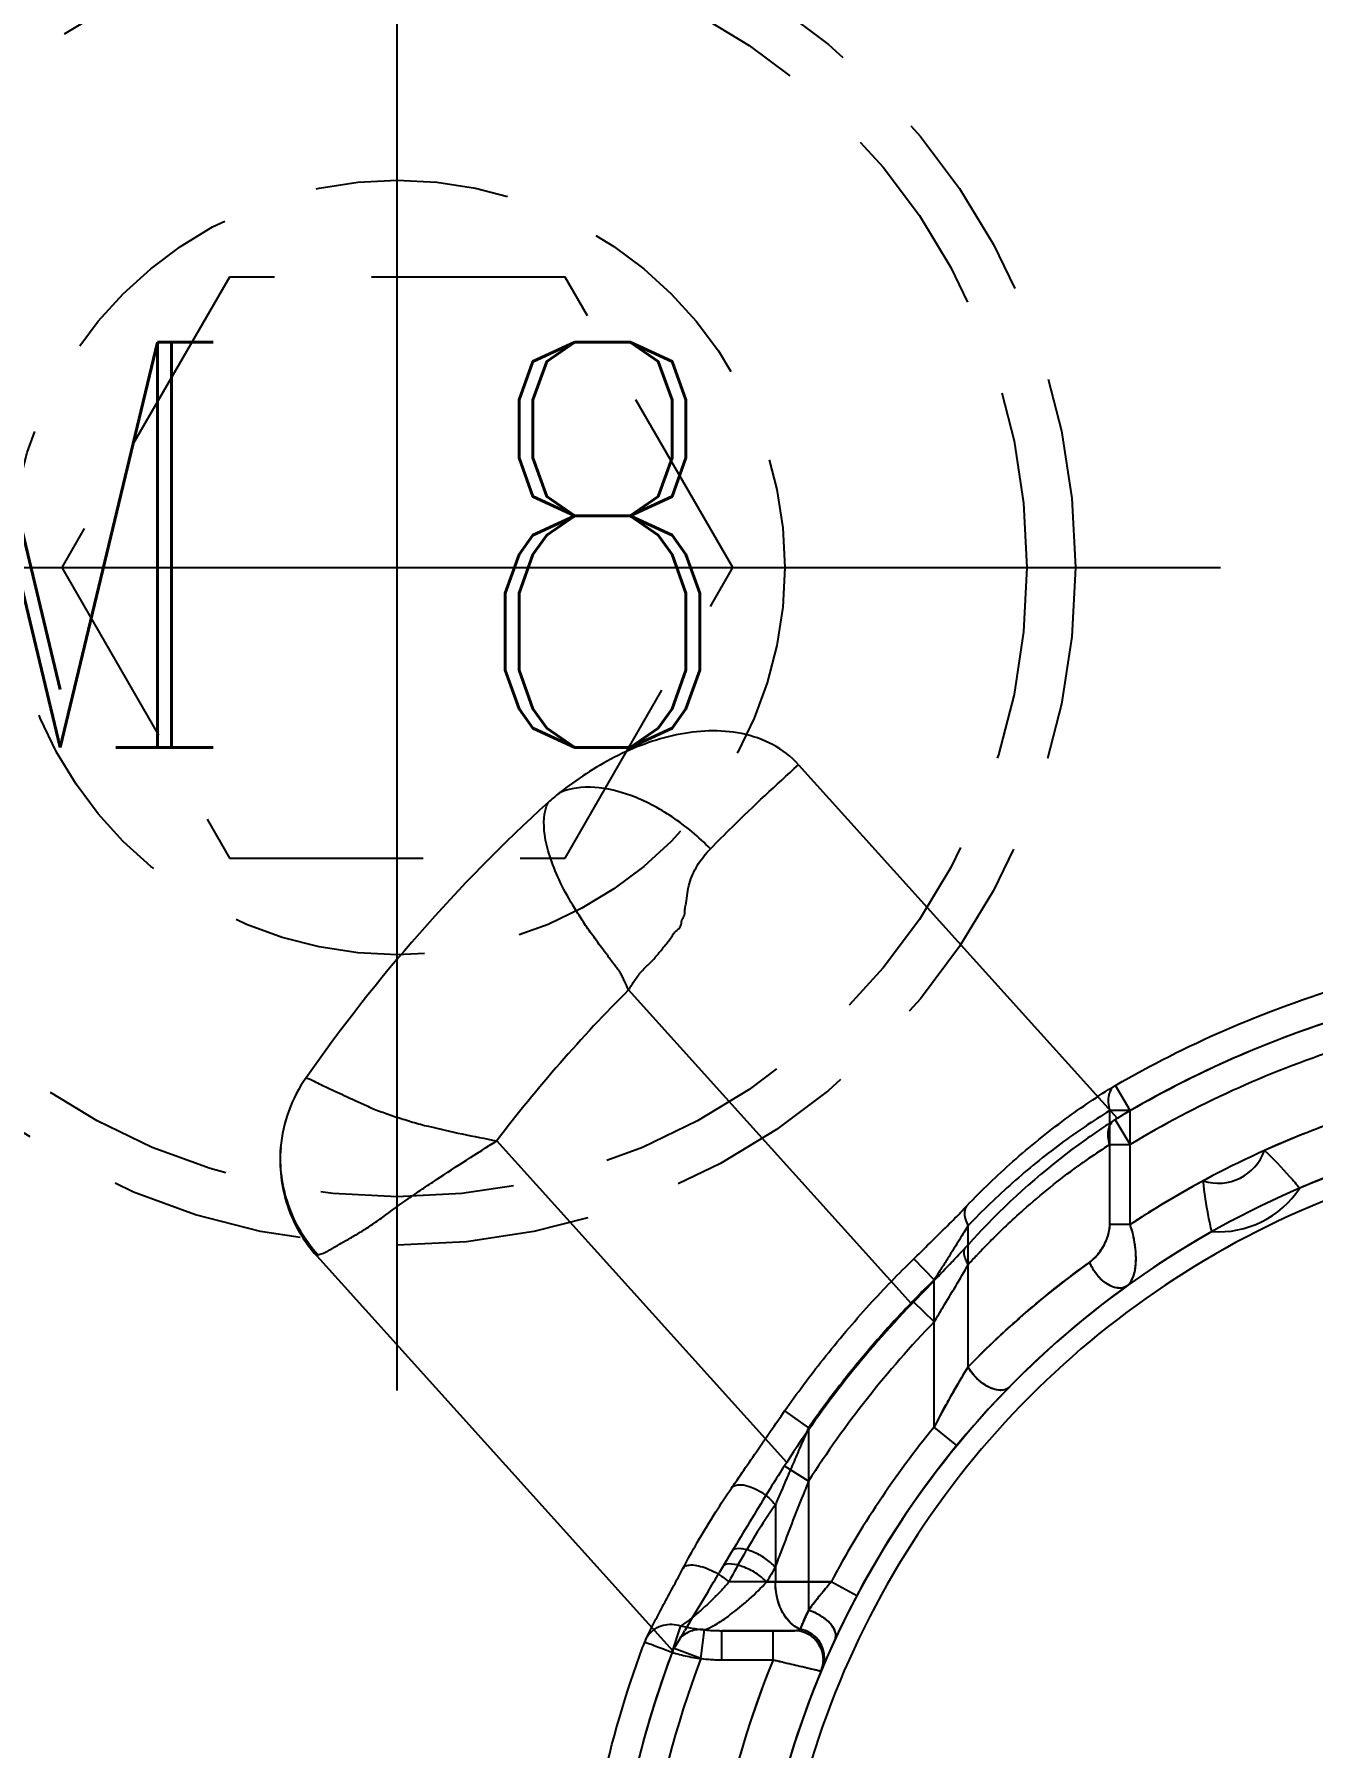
# Model space of a CAD drawing. Header units: millimetres. Extents: x 23490 to 24685, y -23248 to -22403.
# Drawn here: x 24013.55 to 24026.75, y -22552.68 to -22534.98 of the extents above; entities that cross this region are included whole.
import ezdxf

# ---------------------------------------------------------------- set-up
doc = ezdxf.new("R2010")
doc.units = ezdxf.units.MM
doc.header["$LTSCALE"] = 8
doc.linetypes.add('CENTER2', pattern=[1.125, 0.75, -0.125, 0.125, -0.125])
doc.linetypes.add('HIDDEN', pattern=[0.375, 0.25, -0.125])
for name, color, linetype in [('Cav-cor', 30, 'Continuous'), ('PRODUCT', 1, 'Continuous'), ('SCREW', 52, 'HIDDEN')]:
    doc.layers.add(name, color=color, linetype=linetype)
doc.layers.add('dim', color=3, linetype='Continuous', lineweight=15)
doc.styles.add('ROMANC', font='RomanC.ttf', dxfattribs={"width": 0.8, "height": 7})

# ---------------------------------------------------------------- blocks, each defined once
blk = doc.blocks.new('cb_8')
at = {"linetype": 'HIDDEN'}
blk.add_circle((0, 0), 7, dxfattribs=at)
at = {"layer": 'SCREW', "linetype": 'CENTER2', "ltscale": 5}
for p, q in [((0, -8.5), (0, 8.5)), ((-8.5, 0), (8.5, 0))]:
    blk.add_line(p, q, dxfattribs=at)
at = {"layer": 'SCREW'}
blk.add_lwpolyline([(-1.732, 3), (-3.464, 0), (-1.732, -3), (1.732, -3), (3.464, 0), (1.732, 3)], close=True, dxfattribs=at)
for radius in [6.5, 4]:
    blk.add_circle((0, 0), radius, dxfattribs=at)
at = {"layer": 'dim', "style": 'ROMANC', "width": 0.8}
blk.add_text('M 8', height=4.1865, dxfattribs=at).set_placement((-5.202, -1.858))

msp = doc.modelspace()

# ---------------------------------------------------------------- linework, layer by layer
at = {"layer": 'Cav-cor', "color": 241}
for p, q in [((24021.442, -22542.528), (24024.732, -22546.179)), ((24022.61, -22548.097), (24019.688, -22544.854)), ((24024.866, -22546.45), (24024.711, -22546.192)), ((24021.32, -22549.733), (24018.328, -22546.412)), ((24024.656, -22547.277), (24024.656, -22546.45)), ((24024.656, -22546.45), (24024.866, -22546.45)), ((24024.866, -22547.277), (24024.866, -22546.451)), ((24024.866, -22547.277), (24024.656, -22547.277)), ((24023.332, -22547.336), (24023.211, -22547.466)), ((24016.468, -22547.599), (24016.48, -22547.591)), ((24016.468, -22547.599), (24020.143, -22551.678)), ((24023.193, -22548.746), (24023.193, -22547.691)), ((24022.834, -22547.864), (24022.631, -22548.075)), ((24022.631, -22548.075), (24022.61, -22548.097)), ((24022.844, -22548.28), (24022.63, -22548.074)), ((24022.844, -22549.369), (24022.844, -22548.28)), ((24023.077, -22549.56), (24022.844, -22549.369)), ((24021.546, -22549.928), (24021.295, -22549.768)), ((24021.32, -22549.733), (24021.296, -22549.769)), ((24021.546, -22549.928), (24021.546, -22551.261)), ((24020.801, -22550.577), (24020.748, -22550.665)), ((24020.71, -22550.73), (24020.623, -22550.875)), ((24020.748, -22550.665), (24020.71, -22550.73)), ((24021.203, -22550.816), (24021.203, -22550.968)), ((24021.114, -22550.968), (24021.778, -22550.968)), ((24022.044, -22551.11), (24021.778, -22550.968)), ((24020.508, -22551.068), (24020.335, -22551.356)), ((24020.335, -22551.356), (24020.324, -22551.376)), ((24020.324, -22551.376), (24020.267, -22551.47)), ((24020.434, -22551.759), (24020.472, -22551.462)), ((24020.649, -22551.772), (24020.649, -22551.471)), ((24021.398, -22551.471), (24020.649, -22551.471)), ((24021.18, -22551.772), (24021.18, -22551.471)), ((24020.172, -22551.627), (24020.155, -22551.655)), ((24020.434, -22551.759), (24020.157, -22551.654)), ((24020.216, -22551.555), (24020.172, -22551.627)), ((24020.649, -22551.772), (24021.18, -22551.772))]:
    msp.add_line(p, q, dxfattribs=at)
for centre, radius, start, end in [((24020.317, -22544.522), 2.169, 128.292, 132.3066), ((24030.3, -22555.491), 17.001, 132.3066, 145.0861), ((24030.3, -22555.491), 15.026, 134.935, 142.8263), ((24030.315, -22555.524), 10.885, 108.0997, 120.8573), ((24030.286, -22555.457), 10.512, 108.0198, 121.0386), ((24017.58, -22546.613), 1.49, 145.0655, 174.9607), ((24028.366, -22551.943), 6.813, 122.5408, 124.3095), ((24028.305, -22551.848), 6.7, 122.3415, 122.5363), ((24030.3, -22555.491), 9.849, 109.3671, 114.2664), ((24028.491, -22552.126), 7.034, 124.3106, 126.2044), ((24028.65, -22552.342), 7.303, 126.2111, 136.729), ((24028.148, -22551.962), 6.525, 122.353, 124.6763), ((24025.778, -22546.347), 0.502, 251.7615, 340.8741), ((24030.3, -22555.491), 9.347, 106.8653, 113.2109), ((24030.3, -22555.491), 9.128, 104.5677, 202.6661), ((24028.244, -22552.101), 6.694, 124.6714, 125.8285), ((24030.3, -22555.491), 9.849, 118.3692, 123.4891), ((24025.778, -22546.347), 1.005, 266.049, 326.5866), ((24028.887, -22552.868), 7.696, 133.5463, 135.0973), ((24030.3, -22555.491), 9.347, 119.4247, 187.1079), ((23971.172, -22498.76), 71.277, 316.68216, 316.89528), ((24029.018, -22552.999), 7.881, 135.0963, 136.389), ((24029.151, -22553.125), 8.064, 136.6664, 137.6391), ((24029.092, -22553.069), 7.983, 136.3868, 136.6652), ((23996.136, -22522.273), 36.982, 316.2129, 316.6526), ((24030.091, -22555.491), 9.648, 125.7934, 135.6436), ((24030.321, -22555.507), 10.694, 136.1419, 147.3187), ((24030.322, -22555.508), 10.4, 135.977, 147.5502), ((24031.459, -22553.786), 9.682, 148.6284, 152.8542), ((24030.3, -22555.491), 9.648, 140.6126, 152.0468), ((24058.454, -22564.587), 39.713, 158.3377, 158.5899), ((24027.516, -22554.649), 7.385, 148.7356, 150.1046), ((23931.159, -22497.694), 104.077, 329.14743, 329.27133), ((24026.034, -22554.587), 5.587, 139.624, 143.454), ((24019.44, -22549.571), 2.167, 305.4093, 306.1767), ((24019.248, -22549.31), 2.49, 306.19, 308.3834), ((24018.991, -22548.981), 2.908, 308.3353, 310.4236), ((24027.005, -22553.789), 6.016, 155.8636, 157.1661), ((24027.045, -22553.807), 6.06, 155.1515, 155.8648), ((23995.935, -22536.859), 28.382, 328.8142, 329.0145), ((24020.649, -22549.6), 1.871, 264.5727, 270.0136), ((24021.398, -22551.772), 0.301, 356.1087, 90), ((24030.3, -22555.491), 10.849, 159.4249, 206.6026), ((24020.692, -22551.964), 0.619, 150.0639, 152.4864), ((24030.303, -22555.491), 10.551, 159.2837, 206.5926), ((24020.649, -22550.051), 1.721, 262.8451, 270.0114), ((24030.3, -22555.491), 9.849, 157.8179, 188.1634)]:
    msp.add_arc(centre, radius, start, end, dxfattribs=at)
for points, knots in [([(24021.442, -22542.528), (24021.367, -22542.444), (24021.183, -22542.303), (24020.858, -22542.192), (24020.516, -22542.167), (24020.066, -22542.225), (24019.53, -22542.429), (24019.15, -22542.679), (24018.973, -22542.819)], [0, 0, 0, 0, 0.124901, 0.249879, 0.374988, 0.500148, 0.749965, 1, 1, 1, 1]), ([(24020.532, -22543.396), (24020.607, -22543.32), (24020.904, -22543.023), (24021.21, -22542.737), (24021.442, -22542.528)], [0, 0, 0, 0, 0.255163, 1, 1, 1, 1]), ([(24020.532, -22543.396), (24020.412, -22543.274), (24020.217, -22543.109), (24019.931, -22542.939), (24019.564, -22542.773), (24019.197, -22542.717), (24018.973, -22542.819)], [0, 0, 0, 0, 0.296633, 0.438774, 0.573282, 1, 1, 1, 1]), ([(24019.688, -22544.854), (24019.675, -22544.826), (24019.655, -22544.785), (24019.629, -22544.73), (24019.61, -22544.688), (24019.583, -22544.651), (24019.558, -22544.613), (24019.529, -22544.578), (24019.503, -22544.541), (24019.475, -22544.505), (24019.441, -22544.457), (24019.394, -22544.4), (24019.345, -22544.326), (24019.275, -22544.236), (24019.199, -22544.118), (24019.086, -22543.941), (24018.971, -22543.727), (24018.872, -22543.483), (24018.806, -22543.218), (24018.809, -22543.018), (24018.857, -22542.917)], [0, 0, 0, 0, 0.042186, 0.063274, 0.084332, 0.105327, 0.126276, 0.147168, 0.167985, 0.18872, 0.209363, 0.250315, 0.290795, 0.330682, 0.408479, 0.483143, 0.621343, 0.742597, 0.845708, 1, 1, 1, 1]), ([(24019.688, -22544.854), (24019.708, -22544.82), (24019.751, -22544.753), (24019.81, -22544.673), (24019.864, -22544.615), (24019.924, -22544.565), (24019.973, -22544.505), (24020.023, -22544.447), (24020.057, -22544.401), (24020.094, -22544.358), (24020.127, -22544.314), (24020.149, -22544.274), (24020.175, -22544.247), (24020.202, -22544.226), (24020.235, -22544.191), (24020.231, -22544.144), (24020.246, -22544.112), (24020.261, -22544.09), (24020.269, -22544.065), (24020.269, -22544.038), (24020.271, -22544.011), (24020.276, -22543.985), (24020.281, -22543.959), (24020.288, -22543.907), (24020.297, -22543.83), (24020.329, -22543.697), (24020.404, -22543.546), (24020.487, -22543.443), (24020.532, -22543.396)], [0, 0, 0, 0, 0.069072, 0.137938, 0.172202, 0.206265, 0.273579, 0.306775, 0.339622, 0.372099, 0.404084, 0.435697, 0.451461, 0.467351, 0.497134, 0.528616, 0.543723, 0.558632, 0.573488, 0.589256, 0.604921, 0.620137, 0.6353, 0.65059, 0.711454, 0.771122, 0.886761, 1, 1, 1, 1]), ([(24016.359, -22545.76), (24016.388, -22545.768), (24016.462, -22545.806), (24016.598, -22545.873), (24016.729, -22545.932), (24016.83, -22545.98), (24016.889, -22546.007), (24016.951, -22546.032), (24017.013, -22546.064), (24017.08, -22546.093), (24017.151, -22546.117), (24017.224, -22546.144), (24017.3, -22546.17), (24017.378, -22546.192), (24017.458, -22546.218), (24017.539, -22546.242), (24017.71, -22546.283), (24017.972, -22546.344), (24018.208, -22546.389), (24018.328, -22546.412)], [0, 0, 0, 0, 0.043878, 0.117755, 0.219676, 0.249085, 0.279978, 0.3123, 0.345833, 0.380704, 0.416919, 0.454188, 0.492469, 0.531763, 0.571837, 0.612634, 0.654146, 0.824991, 1, 1, 1, 1]), ([(24024.656, -22546.45), (24024.648, -22546.425), (24024.637, -22546.375), (24024.637, -22546.303), (24024.657, -22546.241), (24024.684, -22546.21), (24024.699, -22546.199)], [0, 0, 0, 0, 0.294971, 0.559187, 0.790522, 1, 1, 1, 1]), ([(24024.732, -22546.179), (24024.731, -22546.18), (24024.726, -22546.183), (24024.72, -22546.187), (24024.715, -22546.189)], [0, 0, 0, 0, 0.185522, 1, 1, 1, 1]), ([(24016.096, -22546.482), (24016.079, -22546.682), (24016.125, -22547.093), (24016.333, -22547.45), (24016.468, -22547.599)], [0, 0, 0, 0, 0.499973, 1, 1, 1, 1]), ([(24016.48, -22547.591), (24016.347, -22547.441), (24016.139, -22547.088), (24016.084, -22546.681), (24016.096, -22546.482)], [0, 0, 0, 0, 0.501154, 1, 1, 1, 1]), ([(24016.48, -22547.591), (24016.493, -22547.582), (24016.52, -22547.579), (24016.553, -22547.567), (24016.579, -22547.55), (24016.611, -22547.534), (24016.657, -22547.505), (24016.727, -22547.467), (24016.819, -22547.414), (24016.922, -22547.354), (24017.036, -22547.283), (24017.198, -22547.165), (24017.371, -22547.038), (24017.557, -22546.911), (24017.86, -22546.708), (24018.119, -22546.543), (24018.328, -22546.412)], [0, 0, 0, 0, 0.021962, 0.034658, 0.048618, 0.064692, 0.082608, 0.124145, 0.172581, 0.227377, 0.288077, 0.354341, 0.501762, 0.580986, 0.662605, 1, 1, 1, 1]), ([(24026.253, -22546.512), (24026.344, -22546.596), (24026.467, -22546.725), (24026.582, -22546.86), (24026.617, -22546.901)], [0, 0, 0, 0, 0.697995, 1, 1, 1, 1]), ([(24023.585, -22547.29), (24023.645, -22547.234), (24023.881, -22547.017), (24024.131, -22546.815), (24024.325, -22546.674)], [0, 0, 0, 0, 0.253834, 1, 1, 1, 1]), ([(24025.709, -22547.35), (24025.697, -22547.298), (24025.66, -22547.124), (24025.631, -22546.948), (24025.621, -22546.825)], [0, 0, 0, 0, 0.302005, 1, 1, 1, 1]), ([(24024.448, -22547.665), (24024.505, -22547.624), (24024.577, -22547.535), (24024.64, -22547.398), (24024.656, -22547.318), (24024.656, -22547.277)], [0, 0, 0, 0, 0.468224, 0.726786, 1, 1, 1, 1]), ([(24024.834, -22547.91), (24024.864, -22547.888), (24024.91, -22547.808), (24024.932, -22547.66), (24024.92, -22547.475), (24024.889, -22547.344), (24024.866, -22547.277)], [0, 0, 0, 0, 0.166267, 0.391885, 0.67618, 1, 1, 1, 1]), ([(24023.193, -22547.691), (24023.184, -22547.676), (24023.158, -22547.624), (24023.146, -22547.558), (24023.161, -22547.519)], [0, 0, 0, 0, 0.29789, 1, 1, 1, 1]), ([(24022.844, -22548.28), (24022.874, -22548.23), (24022.992, -22548.035), (24023.109, -22547.839), (24023.193, -22547.691)], [0, 0, 0, 0, 0.256902, 1, 1, 1, 1]), ([(24024.834, -22547.91), (24024.808, -22547.928), (24024.752, -22547.938), (24024.682, -22547.92), (24024.603, -22547.879), (24024.515, -22547.796), (24024.465, -22547.711), (24024.448, -22547.665)], [0, 0, 0, 0, 0.188616, 0.301585, 0.428311, 0.710656, 1, 1, 1, 1]), ([(24023.617, -22548.956), (24023.607, -22548.967), (24023.579, -22548.984), (24023.516, -22548.993), (24023.433, -22548.972), (24023.308, -22548.9), (24023.228, -22548.813), (24023.193, -22548.746)], [0, 0, 0, 0, 0.085158, 0.181348, 0.356022, 0.563886, 1, 1, 1, 1]), ([(24021.296, -22549.769), (24021.253, -22549.836), (24021.085, -22550.104), (24020.921, -22550.375), (24020.801, -22550.577)], [0, 0, 0, 0, 0.254011, 1, 1, 1, 1]), ([(24021.203, -22550.816), (24021.226, -22550.757), (24021.317, -22550.514), (24021.41, -22550.272), (24021.482, -22550.09)], [0, 0, 0, 0, 0.244946, 1, 1, 1, 1]), ([(24021.203, -22550.816), (24021.173, -22550.782), (24021.099, -22550.72), (24020.977, -22550.654), (24020.862, -22550.62), (24020.785, -22550.624), (24020.761, -22550.64)], [0, 0, 0, 0, 0.279111, 0.572868, 0.825324, 1, 1, 1, 1]), ([(24020.868, -22550.81), (24020.83, -22550.796), (24020.764, -22550.778), (24020.69, -22550.783), (24020.667, -22550.798)], [0, 0, 0, 0, 0.592422, 1, 1, 1, 1]), ([(24021.114, -22550.968), (24021.081, -22550.933), (24021.003, -22550.872), (24020.916, -22550.827), (24020.868, -22550.81)], [0, 0, 0, 0, 0.487046, 1, 1, 1, 1]), ([(24020.877, -22551.195), (24020.896, -22551.178), (24020.978, -22551.107), (24021.056, -22551.03), (24021.114, -22550.968)], [0, 0, 0, 0, 0.227186, 1, 1, 1, 1]), ([(24021.305, -22551.325), (24021.288, -22551.301), (24021.227, -22551.192), (24021.203, -22551.064), (24021.203, -22550.968)], [0, 0, 0, 0, 0.23414, 1, 1, 1, 1]), ([(24020.472, -22551.462), (24020.507, -22551.451), (24020.584, -22551.412), (24020.656, -22551.365), (24020.695, -22551.337)], [0, 0, 0, 0, 0.435216, 1, 1, 1, 1]), ([(24021.46, -22551.455), (24021.445, -22551.449), (24021.384, -22551.419), (24021.334, -22551.368), (24021.305, -22551.325)], [0, 0, 0, 0, 0.23326, 1, 1, 1, 1]), ([(24021.819, -22551.563), (24021.825, -22551.551), (24021.83, -22551.525), (24021.822, -22551.473), (24021.786, -22551.412), (24021.699, -22551.326), (24021.61, -22551.28), (24021.546, -22551.261)], [0, 0, 0, 0, 0.084742, 0.178826, 0.347086, 0.548845, 1, 1, 1, 1]), ([(24020.472, -22551.462), (24020.425, -22551.456), (24020.328, -22551.466), (24020.246, -22551.519), (24020.214, -22551.553)], [0, 0, 0, 0, 0.5013, 1, 1, 1, 1]), ([(24021.398, -22551.471), (24021.402, -22551.471), (24021.424, -22551.469), (24021.445, -22551.462), (24021.46, -22551.455)], [0, 0, 0, 0, 0.219719, 1, 1, 1, 1]), ([(24021.686, -22551.637), (24021.668, -22551.592), (24021.627, -22551.538), (24021.575, -22551.501), (24021.56, -22551.492)], [0, 0, 0, 0, 0.747504, 1, 1, 1, 1]), ([(24021.686, -22551.864), (24021.701, -22551.828), (24021.717, -22551.75), (24021.701, -22551.672), (24021.686, -22551.637)], [0, 0, 0, 0, 0.498827, 1, 1, 1, 1]), ([(24021.18, -22551.772), (24021.243, -22551.787), (24021.335, -22551.808), (24021.451, -22551.835), (24021.525, -22551.853), (24021.579, -22551.865), (24021.615, -22551.874), (24021.637, -22551.879), (24021.652, -22551.883), (24021.666, -22551.886), (24021.67, -22551.888), (24021.677, -22551.888), (24021.676, -22551.888)], [0, 0, 0, 0, 0.380586, 0.553054, 0.704795, 0.829783, 0.880632, 0.922976, 0.956405, 0.980533, 0.995113, 1, 1, 1, 1])]:
    msp.add_open_spline(points, degree=3, knots=knots, dxfattribs=at)
msp.add_open_spline([(24021.56, -22551.492), (24021.53, -22551.474), (24021.495, -22551.461), (24021.46, -22551.455)], degree=3, dxfattribs=at)
at = {"layer": 'PRODUCT'}
for p, q in [((24024.709, -22545.843), (24024.715, -22545.839)), ((24024.709, -22545.843), (24024.709, -22545.843)), ((24024.866, -22546.1), (24024.715, -22545.839)), ((24024.656, -22547.277), (24024.656, -22546.1)), ((24024.866, -22546.1), (24024.656, -22546.1)), ((24024.866, -22547.277), (24024.866, -22546.1)), ((24023.193, -22548.746), (24023.193, -22547.288)), ((24024.866, -22547.277), (24024.656, -22547.277)), ((24022.633, -22547.63), (24022.844, -22547.846)), ((24022.844, -22549.369), (24022.844, -22547.846)), ((24021.299, -22549.202), (24021.546, -22549.375)), ((24021.546, -22549.375), (24021.546, -22551.261)), ((24023.077, -22549.56), (24022.844, -22549.369)), ((24020.75, -22549.999), (24020.75, -22549.999)), ((24021.203, -22550.171), (24021.203, -22550.968)), ((24020.249, -22550.828), (24020.249, -22550.828)), ((24021.778, -22550.968), (24020.722, -22550.968)), ((24022.044, -22551.11), (24021.778, -22550.968)), ((24020.137, -22551.693), (24020.226, -22551.421)), ((24020.649, -22551.471), (24021.398, -22551.471)), ((24020.649, -22551.772), (24020.649, -22551.471)), ((24021.18, -22551.772), (24021.18, -22551.471)), ((24019.864, -22551.564), (24019.855, -22551.587)), ((24019.864, -22551.565), (24019.864, -22551.564)), ((24020.649, -22551.772), (24021.18, -22551.772))]:
    msp.add_line(p, q, dxfattribs=at)
for centre, radius, start, end in [((24030.3, -22555.491), 9.849, 109.3671, 123.4891), ((24030.3, -22555.491), 9.346, 106.8653, 202.4766), ((24030.3, -22555.491), 9.128, 104.5677, 202.6661), ((24030.3, -22555.491), 9.648, 140.6126, 152.0468), ((24021.398, -22551.772), 0.301, 337.3304, 90), ((24030.3, -22555.491), 9.849, 157.8179, 207.3716)]:
    msp.add_arc(centre, radius, start, end, dxfattribs=at)
for points, start_tangent, end_tangent in [([(24024.715, -22545.839), (24025.836, -22545.272), (24027.135, -22544.798)], (0.865516, 0.500881), (0.958846, 0.283925)), ([(24027.034, -22545.144), (24025.924, -22545.563), (24024.866, -22546.1)], (-0.953598, -0.301083), (-0.865519, -0.500877)), ([(24023.184, -22547.079), (24023.655, -22546.626), (24024.198, -22546.186), (24024.709, -22545.843)], (0.692192, 0.721713), (0.85381, 0.520586)), ([(24024.709, -22545.843), (24024.67, -22545.879)], (-0.851402, -0.524513), (-0.574794, -0.818298)), ([(24024.67, -22545.879), (24024.645, -22545.94), (24024.64, -22546.016), (24024.656, -22546.1)], (-0.574794, -0.818298), (0.310289, -0.950642)), ([(24024.656, -22546.1), (24024.148, -22546.443), (24023.653, -22546.845), (24023.193, -22547.288)], (-0.853814, -0.520578), (-0.692193, -0.721712)), ([(24022.633, -22547.63), (24022.775, -22547.491), (24022.959, -22547.309), (24023.115, -22547.152), (24023.184, -22547.079)], (0.715888, 0.698215), (0.692134, 0.721769)), ([(24023.184, -22547.08), (24023.172, -22547.095), (24023.156, -22547.148), (24023.163, -22547.215), (24023.193, -22547.288)], (-0.694076, -0.719902), (0.475074, -0.879946)), ([(24023.193, -22547.288), (24023.152, -22547.356), (24023.104, -22547.433), (24023.05, -22547.52), (24022.989, -22547.617), (24022.92, -22547.726), (24022.844, -22547.846)], (-0.51409, -0.857736), (-0.539495, -0.841989)), ([(24024.448, -22547.665), (24024.504, -22547.616), (24024.556, -22547.553), (24024.6, -22547.481), (24024.632, -22547.408), (24024.65, -22547.339), (24024.656, -22547.277)], (0.811107, 0.584897), (-0.000168, 1)), ([(24024.834, -22547.91), (24024.881, -22547.853), (24024.913, -22547.764), (24024.926, -22547.651), (24024.921, -22547.526), (24024.9, -22547.399), (24024.866, -22547.277)], (0.811081, 0.584934), (-0.319899, 0.947452)), ([(24021.299, -22549.202), (24021.696, -22548.669), (24022.176, -22548.103), (24022.633, -22547.63)], (0.572691, 0.819772), (0.715861, 0.698243)), ([(24023.193, -22548.746), (24023.582, -22548.369), (24024, -22548.008), (24024.448, -22547.665)], (0.699118, 0.715006), (0.811131, 0.584864)), ([(24024.834, -22547.91), (24024.775, -22547.932), (24024.704, -22547.925), (24024.627, -22547.889), (24024.554, -22547.83), (24024.492, -22547.752), (24024.448, -22547.665)], (-0.811059, -0.584964), (-0.349803, 0.936823)), ([(24022.844, -22547.846), (24022.453, -22548.247), (24022.112, -22548.636), (24021.811, -22549.012), (24021.546, -22549.375)], (-0.715863, -0.698241), (-0.572687, -0.819774)), ([(24022.844, -22549.369), (24022.901, -22549.258), (24022.954, -22549.159), (24023.004, -22549.069), (24023.049, -22548.988), (24023.091, -22548.916), (24023.129, -22548.852), (24023.162, -22548.795), (24023.193, -22548.746)], (0.456543, 0.889701), (0.521457, 0.853278)), ([(24023.617, -22548.956), (24023.564, -22548.985), (24023.492, -22548.985), (24023.408, -22548.956), (24023.324, -22548.902), (24023.249, -22548.829), (24023.193, -22548.746)], (-0.699118, -0.715006), (-0.467994, 0.883732)), ([(24020.75, -22549.999), (24020.842, -22549.865), (24020.987, -22549.653), (24021.153, -22549.411), (24021.299, -22549.202)], (0.568705, 0.822542), (0.572668, 0.819788)), ([(24021.546, -22549.375), (24021.462, -22549.567), (24021.386, -22549.745), (24021.317, -22549.905), (24021.257, -22550.047), (24021.203, -22550.171)], (-0.400136, -0.916456), (-0.396666, -0.917963)), ([(24020.249, -22550.828), (24020.397, -22550.56), (24020.589, -22550.243), (24020.75, -22549.999)], (0.465571, 0.885011), (0.568541, 0.822655)), ([(24020.75, -22549.999), (24020.765, -22549.983), (24020.817, -22549.965), (24020.889, -22549.969), (24020.972, -22549.996), (24021.059, -22550.042), (24021.139, -22550.103), (24021.203, -22550.171)], (0.570702, 0.821158), (0.612875, -0.79018)), ([(24021.203, -22550.171), (24021.037, -22550.422), (24020.876, -22550.688), (24020.722, -22550.968)], (-0.56854, -0.822655), (-0.465572, -0.88501)), ([(24019.864, -22551.565), (24019.917, -22551.456), (24020.003, -22551.29), (24020.097, -22551.114), (24020.191, -22550.939), (24020.249, -22550.828)], (0.424929, 0.905227), (0.465522, 0.885037)), ([(24020.25, -22550.828), (24020.267, -22550.809), (24020.316, -22550.793), (24020.388, -22550.797), (24020.475, -22550.82), (24020.566, -22550.859), (24020.651, -22550.91), (24020.722, -22550.968)], (0.487539, 0.873101), (0.713702, -0.700449)), ([(24020.722, -22550.968), (24020.649, -22551.051), (24020.57, -22551.133), (24020.487, -22551.213), (24020.401, -22551.29), (24020.312, -22551.361), (24020.226, -22551.421)], (-0.643645, -0.765324), (-0.848289, -0.529534)), ([(24021.419, -22551.435), (24021.377, -22551.405), (24021.305, -22551.325), (24021.25, -22551.221), (24021.215, -22551.099), (24021.203, -22550.968)], (-0.862873, 0.505422), (0, 1)), ([(24021.546, -22551.261), (24021.624, -22551.157), (24021.703, -22551.058), (24021.778, -22550.968)], (0.594939, 0.803771), (0.64723, 0.762295)), ([(24021.46, -22551.455), (24021.471, -22551.429), (24021.489, -22551.387), (24021.514, -22551.329), (24021.546, -22551.261)], (0.388067, 0.921631), (0.420259, 0.907404)), ([(24021.819, -22551.563), (24021.826, -22551.502), (24021.796, -22551.432), (24021.733, -22551.362), (24021.646, -22551.303), (24021.546, -22551.261)], (0.420263, 0.907402), (-0.956134, 0.292931)), ([(24019.864, -22551.564), (24019.898, -22551.51), (24019.963, -22551.451), (24020.046, -22551.414), (24020.136, -22551.404), (24020.226, -22551.421)], (0.427038, 0.904234), (0.946919, -0.321473)), ([(24020.226, -22551.421), (24020.355, -22551.447), (24020.496, -22551.465), (24020.649, -22551.471)], (0.970535, -0.240961), (1, -0.00002)), ([(24021.398, -22551.471), (24021.426, -22551.467), (24021.46, -22551.455)], (1, -0.00002), (0.913949, 0.405829)), ([(24021.46, -22551.455), (24021.419, -22551.435)], (-0.934774, 0.355243), (-0.862873, 0.505422)), ([(24021.686, -22551.864), (24021.709, -22551.761), (24021.693, -22551.656), (24021.642, -22551.562), (24021.56, -22551.492), (24021.46, -22551.455)], (0.388081, 0.921625), (-0.983445, 0.181208)), ([(24020.265, -22560.353), (24019.83, -22559.328), (24019.404, -22557.86), (24019.182, -22556.347), (24019.169, -22554.817), (24019.366, -22553.3), (24019.769, -22551.823), (24019.855, -22551.587)], (-0.436026, 0.899934), (0.350082, 0.936719)), ([(24020.137, -22551.693), (24019.756, -22552.935), (24019.526, -22554.215), (24019.451, -22555.512), (24019.531, -22556.81), (24019.767, -22558.09), (24020.154, -22559.334), (24020.684, -22560.516)], (-0.350081, -0.936719), (0.463112, -0.8863)), ([(24019.855, -22551.587), (24019.866, -22551.592), (24019.906, -22551.606)], (0.931819, -0.362925), (0.93669, -0.35016)), ([(24019.906, -22551.606), (24019.968, -22551.63), (24020.048, -22551.66), (24020.137, -22551.693)], (0.93669, -0.35016), (0.936457, -0.350782)), ([(24020.137, -22551.693), (24020.293, -22551.735), (24020.463, -22551.762), (24020.649, -22551.772)], (0.9502, -0.31164), (1, -0.000033)), ([(24021.18, -22551.772), (24021.309, -22551.802), (24021.429, -22551.83), (24021.532, -22551.854), (24021.61, -22551.873), (24021.659, -22551.884), (24021.676, -22551.888)], (0.974759, -0.223261), (0.972615, -0.23242))]:
    msp.add_spline(points, degree=3, dxfattribs=dict(at, start_tangent=start_tangent, end_tangent=end_tangent))

# ---------------------------------------------------------------- block references
at = {"layer": 'SCREW'}
msp.add_blockref('cb_8', (24017.3, -22540.491), dxfattribs=at)

doc.saveas('drawing.dxf')
